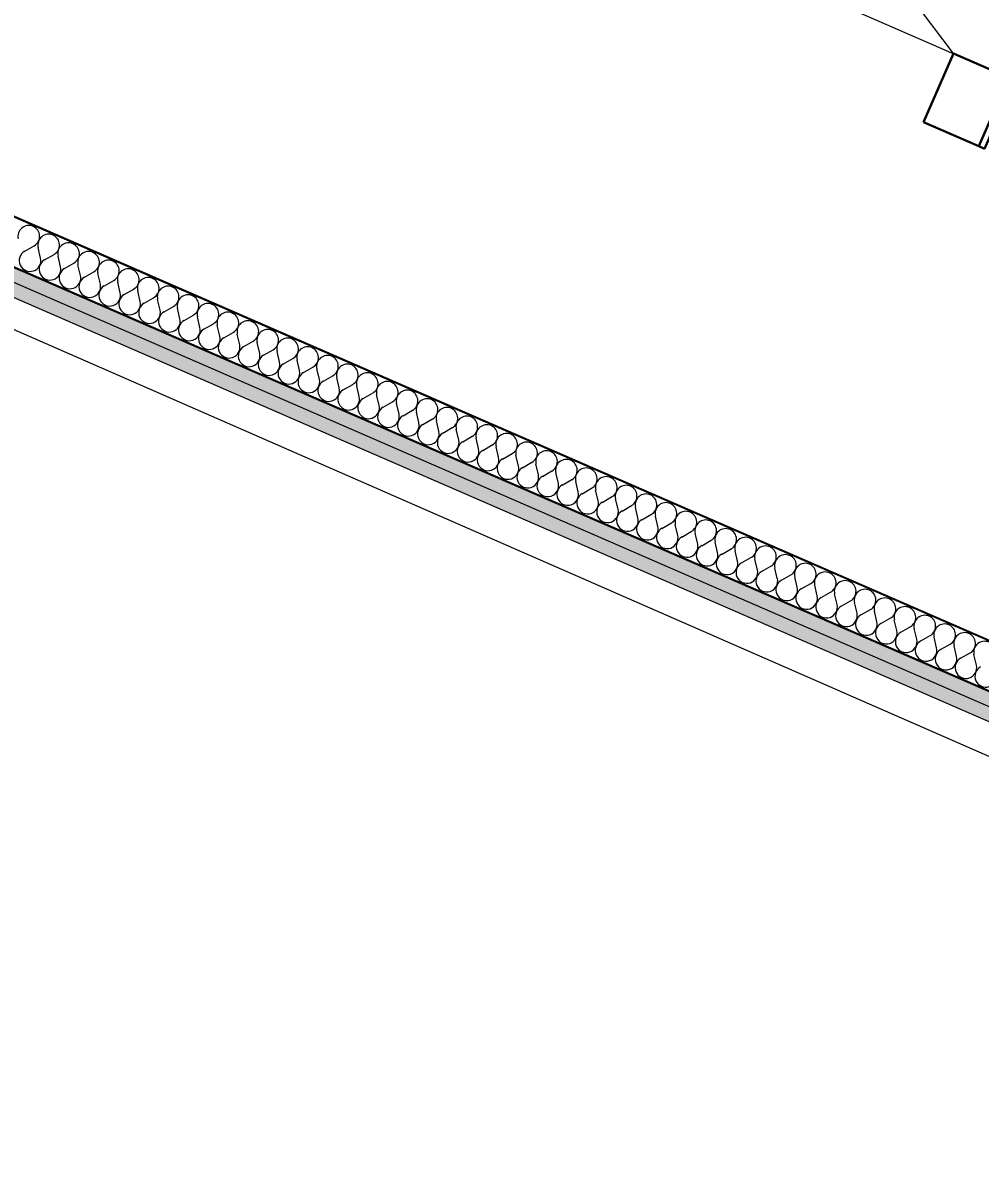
# Model space of a CAD drawing. Header units: millimetres. Extents: x -99530 to 90294, y -97212 to 56397.
# Drawn here: x -25567 to -24517, y -33226 to -31972 of the extents above; entities that cross this region are included whole.
import ezdxf
from ezdxf.enums import TextEntityAlignment as Align

# ---------------------------------------------------------------- set-up
doc = ezdxf.new("R2010")
doc.units = ezdxf.units.MM
doc.header["$MEASUREMENT"] = 0
for name, color, linetype in [('New_A-05-M_Gross_Int_Circulation', 7, 'Continuous'), ('New_A-25-M_Wall_Int', 7, 'Continuous'), ('New_A-95-D_Dim_Grid.Dim', 7, 'Continuous'), ('New_ArchiCAD Doors', 7, 'Continuous')]:
    doc.layers.add(name, color=color, linetype=linetype)
for name, color, linetype, lineweight, true_color in [('New_A-05-M_Gross_Int_Circulation_Pen_No__74', 7, 'Continuous', 20, 0x606060), ('New_A-25-M_Wall_Int_Pen_No__107', 7, 'Continuous', 15, 0xa6a6a6), ('New_ArchiCAD Doors_Pen_No__43', 7, 'Continuous', 30, 0x444444), ('New_ArchiCAD Doors_Pen_No__63', 7, 'Continuous', 20, 0x606060)]:
    doc.layers.add(name, color=color, linetype=linetype, lineweight=lineweight, true_color=true_color)
for name, color, linetype, lineweight in [('New_A-25-M_Wall_Int_Pen_No__1', 7, 'Continuous', 13), ('New_A-95-D_Dim_Grid.Dim_Pen_No__4', 7, 'Continuous', 20), ('New_ArchiCAD Doors_Pen_No__1', 7, 'Continuous', 13), ('New_ArchiCAD Zone Stamps_Pen_No__6', 7, 'Continuous', 35)]:
    doc.layers.add(name, color=color, linetype=linetype, lineweight=lineweight)
doc.styles.add('GENERATED_STYLE_1', font='')
doc.styles.add('GENERATED_STYLE_3', font='')
doc.styles.add('GENERATED_STYLE_4', font='')
doc.styles.get('GENERATED_STYLE_1').set_extended_font_data('Arial', bold=True)
doc.styles.get('GENERATED_STYLE_3').set_extended_font_data('Arial')
doc.styles.get('GENERATED_STYLE_4').set_extended_font_data('Swis721 BT')
doc.dimstyles.new('GENERATED_STYLE__2', dxfattribs={"dimtxt": 300, "dimasz": 95, "dimexe": 0.18, "dimexo": 0, "dimgap": 0.09, "dimtad": 1, "dimdec": 0, "dimzin": 0, "dimdsep": 46, "dimtxsty": 'GENERATED_STYLE_4', "dimblk": 'ARROWHEAD_2', "dimblk1": 'ARROWHEAD_2', "dimblk2": 'ARROWHEAD_2', "dimcen": 0.09, "dimclrd": 7, "dimclre": 7, "dimclrt": 7, "dimadec": 0, "dimazin": 0, "dimtfac": 1, "dimtdec": 4, "dimtmove": 0, "dimatfit": 3, "dimfxl": 1, "dimtolj": 1, "dimtzin": 0, "dimarcsym": 0})

# ---------------------------------------------------------------- blocks, each defined once
blk = doc.blocks.new('catering seating and servery_INB 0113_3_1', base_point=(-33684.2, -45971.9))
at = {"layer": 'New_A-05-M_Gross_Int_Circulation_Pen_No__74', "linetype": 'Continuous'}
blk.add_line((-23473, -33229.6), (-28114.8, -31197.5), dxfattribs=at)
at = {"layer": 'New_ArchiCAD Zone Stamps_Pen_No__6'}
for tag, height, style, p in [('ROOM_NAME', 250, 'GENERATED_STYLE_1', (-35356, -44046.5)), ('zoneNameLine2', 250, 'GENERATED_STYLE_1', (-35544.4, -44478.6)), ('ROOM_NUMBER', 200, 'GENERATED_STYLE_3', (-35732.8, -44899.3)), ('measuredAreaCode', 200, 'GENERATED_STYLE_3', (-35889.9, -45259.4)), ('DUMMY_649', 200, 'GENERATED_STYLE_3', (-35582.5, -45393.5)), ('DUMMY_650', 200, 'GENERATED_STYLE_3', (-34953.3, -45667.8)), ('DUMMY_651', 133.3, 'GENERATED_STYLE_3', (-34674, -45774.4))]:
    blk.add_attdef(tag, text='', height=height, rotation=336.4404, dxfattribs=dict(at, style=style)).set_placement(p, align=Align.TOP_LEFT)
blk = doc.blocks.new('Entrance Lobby_INB 0150_36_1', base_point=(-25522.9, -29171.5))
at = {"layer": 'New_A-05-M_Gross_Int_Circulation_Pen_No__74', "linetype": 'Continuous'}
blk.add_line((-30866.2, -29250.3), (-23749, -32353.6), dxfattribs=at)
at = {"layer": 'New_ArchiCAD Zone Stamps_Pen_No__6'}
for tag, height, style, p in [('ROOM_NAME', 250, 'GENERATED_STYLE_1', (-26251.1, -27657.5)), ('zoneNameLine2', 250, 'GENERATED_STYLE_1', (-26439.5, -28089.6)), ('ROOM_NUMBER', 200, 'GENERATED_STYLE_3', (-26628, -28510.3)), ('measuredAreaCode', 200, 'GENERATED_STYLE_3', (-26785, -28870.5)), ('DUMMY_649', 200, 'GENERATED_STYLE_3', (-26477.6, -29004.5)), ('DUMMY_650', 200, 'GENERATED_STYLE_3', (-25988.2, -29217.9)), ('DUMMY_651', 133.3, 'GENERATED_STYLE_3', (-25708.9, -29324.4))]:
    blk.add_attdef(tag, text='', height=height, rotation=336.4404, dxfattribs=dict(at, style=style)).set_placement(p, align=Align.TOP_LEFT)
blk = doc.blocks.new('Door 19_15')
at = {"layer": 'New_ArchiCAD Doors_Pen_No__1', "linetype": 'Continuous'}
for p, q in [((-505, 0), (-505, -15)), ((505, 0), (505, -15)), ((-505, -15), (-505, -30)), ((505, -15), (505, -30)), ((-505, -30), (-505, -31)), ((-505, -31), (-505, -81)), ((505, -30), (505, -31)), ((505, -31), (505, -81)), ((-505, -81), (-505, -82)), ((505, -81), (505, -82))]:
    blk.add_line(p, q, dxfattribs=at)
at = {"layer": 'New_ArchiCAD Doors_Pen_No__43', "linetype": 'Continuous'}
for p, q in [((-498, 0), (-505, 0)), ((-505, 0), (-505, -82)), ((-432, 0), (-498, 0)), ((-498, 0), (-498, -82)), ((-432, -82), (-432, 0)), ((498, 0), (432, 0)), ((432, 0), (432, -82)), ((498, 0), (505, 0)), ((498, -82), (498, 0)), ((505, 0), (505, -82)), ((-498, -82), (-505, -82)), ((-498, -82), (-432, -82)), ((432, -82), (498, -82)), ((498, -82), (505, -82))]:
    blk.add_line(p, q, dxfattribs=at)
at = {"layer": 'New_ArchiCAD Doors_Pen_No__63', "linetype": 'Continuous'}
blk.add_line((432, 0), (-319.7, 425.9), dxfattribs=at)
blk.add_arc((432, 0), 864, 150.468, 180, dxfattribs=at)
blk = doc.blocks.new('Wall_185_1', base_point=(-23781.1, -32429))
at = {"layer": 'New_ArchiCAD Doors', "color": 251, "linetype": 'Continuous', "lineweight": 20, "true_color": 0x606060, "zscale": 1000, "rotation": 336.440411583993}
blk.add_blockref('Door 19_15', (-24942.7, -31833), dxfattribs=at)
blk = doc.blocks.new('*X708')
at = {"layer": 'New_A-25-M_Wall_Int_Pen_No__107', "linetype": 'Continuous'}
for p, q in [((-25565.1, -32222.4), (-25554.7, -32216.5)), ((-25547.6, -32230), (-25550.4, -32218.4)), ((-25543.3, -32231.9), (-25532.9, -32226)), ((-25525.8, -32239.5), (-25528.5, -32227.9)), ((-25521.4, -32241.4), (-25511.1, -32235.5)), ((-25504, -32249), (-25506.7, -32237.4)), ((-25499.6, -32250.9), (-25489.2, -32245)), ((-25482.1, -32258.5), (-25484.9, -32246.9)), ((-25477.7, -32260.4), (-25467.4, -32254.5)), ((-25460.3, -32268), (-25463, -32256.4)), ((-25455.9, -32269.9), (-25445.6, -32264)), ((-25438.4, -32277.5), (-25441.2, -32265.9)), ((-25434.1, -32279.4), (-25423.7, -32273.5)), ((-25416.6, -32287), (-25419.4, -32275.4)), ((-25412.2, -32288.9), (-25401.9, -32283)), ((-25394.8, -32296.5), (-25397.5, -32284.9)), ((-25390.4, -32298.4), (-25380.1, -32292.5)), ((-25372.9, -32306), (-25375.7, -32294.4)), ((-25368.6, -32307.9), (-25358.2, -32302)), ((-25351.1, -32315.5), (-25353.9, -32303.9)), ((-25346.7, -32317.4), (-25336.4, -32311.5)), ((-25329.3, -32325), (-25332, -32313.4)), ((-25324.9, -32326.9), (-25314.6, -32321)), ((-25307.4, -32334.4), (-25310.2, -32322.9)), ((-25303.1, -32336.3), (-25292.7, -32330.5)), ((-25285.6, -32343.9), (-25288.4, -32332.4)), ((-25281.2, -32345.8), (-25270.9, -32340)), ((-25263.8, -32353.4), (-25266.5, -32341.9)), ((-25259.4, -32355.3), (-25249.1, -32349.5)), ((-25241.9, -32362.9), (-25244.7, -32351.4)), ((-25237.6, -32364.8), (-25227.2, -32359)), ((-25220.1, -32372.4), (-25222.9, -32360.9)), ((-25215.7, -32374.3), (-25205.4, -32368.4)), ((-25198.3, -32381.9), (-25201, -32370.3)), ((-25193.9, -32383.8), (-25183.6, -32377.9)), ((-25176.4, -32391.4), (-25179.2, -32379.8)), ((-25172.1, -32393.3), (-25161.7, -32387.4)), ((-25154.6, -32400.9), (-25157.4, -32389.3)), ((-25150.2, -32402.8), (-25139.9, -32396.9)), ((-25132.8, -32410.4), (-25135.5, -32398.8)), ((-25128.4, -32412.3), (-25118.1, -32406.4)), ((-25110.9, -32419.9), (-25113.7, -32408.3)), ((-25106.6, -32421.8), (-25096.2, -32415.9)), ((-25089.1, -32429.4), (-25091.9, -32417.8)), ((-25084.7, -32431.3), (-25074.4, -32425.4)), ((-25067.3, -32438.9), (-25070, -32427.3)), ((-25062.9, -32440.8), (-25052.6, -32434.9)), ((-25045.4, -32448.4), (-25048.2, -32436.8)), ((-25041.1, -32450.3), (-25030.7, -32444.4)), ((-25023.6, -32457.9), (-25026.4, -32446.3)), ((-25019.2, -32459.8), (-25008.9, -32453.9)), ((-25001.8, -32467.4), (-25004.5, -32455.8)), ((-24997.4, -32469.3), (-24987.1, -32463.4)), ((-24979.9, -32476.9), (-24982.7, -32465.3)), ((-24975.6, -32478.8), (-24965.2, -32472.9)), ((-24958.1, -32486.4), (-24960.9, -32474.8)), ((-24953.7, -32488.3), (-24943.4, -32482.4)), ((-24936.3, -32495.9), (-24939, -32484.3)), ((-24931.9, -32497.8), (-24921.6, -32491.9)), ((-24914.4, -32505.4), (-24917.2, -32493.8)), ((-24910.1, -32507.3), (-24899.7, -32501.4)), ((-24892.6, -32514.9), (-24895.4, -32503.3)), ((-24888.2, -32516.8), (-24877.9, -32510.9)), ((-24870.8, -32524.4), (-24873.5, -32512.8)), ((-24866.4, -32526.3), (-24856, -32520.4)), ((-24848.9, -32533.9), (-24851.7, -32522.3)), ((-24844.6, -32535.8), (-24834.2, -32529.9)), ((-24827.1, -32543.4), (-24829.8, -32531.8)), ((-24822.7, -32545.3), (-24812.4, -32539.4)), ((-24805.3, -32552.9), (-24808, -32541.3)), ((-24800.9, -32554.8), (-24790.5, -32548.9)), ((-24783.4, -32562.3), (-24786.2, -32550.8)), ((-24779.1, -32564.2), (-24768.7, -32558.4)), ((-24761.6, -32571.8), (-24764.3, -32560.3)), ((-24757.2, -32573.7), (-24746.9, -32567.9)), ((-24739.8, -32581.3), (-24742.5, -32569.8)), ((-24735.4, -32583.2), (-24725, -32577.4)), ((-24717.9, -32590.8), (-24720.7, -32579.3)), ((-24713.6, -32592.7), (-24703.2, -32586.9)), ((-24696.1, -32600.3), (-24698.8, -32588.7)), ((-24691.7, -32602.2), (-24681.4, -32596.3)), ((-24674.3, -32609.8), (-24677, -32598.2)), ((-24669.9, -32611.7), (-24659.5, -32605.8)), ((-24652.4, -32619.3), (-24655.2, -32607.7)), ((-24648.1, -32621.2), (-24637.7, -32615.3)), ((-24630.6, -32628.8), (-24633.3, -32617.2)), ((-24626.2, -32630.7), (-24615.9, -32624.8)), ((-24608.8, -32638.3), (-24611.5, -32626.7)), ((-24604.4, -32640.2), (-24594, -32634.3)), ((-24586.9, -32647.8), (-24589.7, -32636.2)), ((-24582.6, -32649.7), (-24572.2, -32643.8)), ((-24565.1, -32657.3), (-24567.8, -32645.7)), ((-24560.7, -32659.2), (-24550.4, -32653.3)), ((-24543.3, -32666.8), (-24546, -32655.2)), ((-24538.9, -32668.7), (-24528.5, -32662.8)), ((-24521.4, -32676.3), (-24524.2, -32664.7))]:
    blk.add_line(p, q, dxfattribs=at)
for centre, start, end in [((-25560.6, -32206.2), 66.4954, 193.3653), ((-25560.6, -32206.2), 299.6255, 66.4954), ((-25538.8, -32215.7), 66.4954, 193.3653), ((-25538.8, -32215.7), 299.6255, 66.4954), ((-25517, -32225.2), 66.4954, 193.3653), ((-25517, -32225.2), 299.6255, 66.4954), ((-25559.2, -32232.7), 119.6255, 13.3653), ((-25495.1, -32234.7), 66.4954, 193.3653), ((-25495.1, -32234.7), 299.6255, 66.4954), ((-25537.4, -32242.2), 119.6255, 13.3653), ((-25473.3, -32244.1), 66.4954, 193.3653), ((-25473.3, -32244.1), 299.6255, 66.4954), ((-25515.5, -32251.7), 119.6255, 13.3653), ((-25493.7, -32261.2), 119.6255, 13.3653), ((-25451.5, -32253.6), 66.4954, 193.3653), ((-25451.5, -32253.6), 299.6255, 66.4954), ((-25429.6, -32263.1), 66.4954, 193.3653), ((-25429.6, -32263.1), 299.6255, 66.4954), ((-25471.9, -32270.7), 119.6255, 13.3653), ((-25407.8, -32272.6), 66.4954, 193.3653), ((-25407.8, -32272.6), 299.6255, 66.4954), ((-25450, -32280.2), 119.6255, 13.3653), ((-25386, -32282.1), 66.4954, 193.3653), ((-25386, -32282.1), 299.6255, 66.4954), ((-25428.2, -32289.7), 119.6255, 13.3653), ((-25406.4, -32299.2), 119.6255, 13.3653), ((-25364.1, -32291.6), 66.4954, 193.3653), ((-25364.1, -32291.6), 299.6255, 66.4954), ((-25342.3, -32301.1), 66.4954, 193.3653), ((-25384.5, -32308.7), 119.6255, 13.3653), ((-25342.3, -32301.1), 299.6255, 66.4954), ((-25320.4, -32310.6), 66.4954, 193.3653), ((-25320.4, -32310.6), 299.6255, 66.4954), ((-25362.7, -32318.2), 119.6255, 13.3653), ((-25298.6, -32320.1), 66.4954, 193.3653), ((-25298.6, -32320.1), 299.6255, 66.4954), ((-25340.9, -32327.7), 119.6255, 13.3653), ((-25319, -32337.2), 119.6255, 13.3653), ((-25276.8, -32329.6), 66.4954, 193.3653), ((-25276.8, -32329.6), 299.6255, 66.4954), ((-25254.9, -32339.1), 66.4954, 193.3653), ((-25297.2, -32346.7), 119.6255, 13.3653), ((-25254.9, -32339.1), 299.6255, 66.4954), ((-25233.1, -32348.6), 66.4954, 193.3653), ((-25233.1, -32348.6), 299.6255, 66.4954), ((-25275.4, -32356.2), 119.6255, 13.3653), ((-25211.3, -32358.1), 66.4954, 193.3653), ((-25211.3, -32358.1), 299.6255, 66.4954), ((-25253.5, -32365.7), 119.6255, 13.3653), ((-25231.7, -32375.2), 119.6255, 13.3653), ((-25189.4, -32367.6), 66.4954, 193.3653), ((-25189.4, -32367.6), 299.6255, 66.4954), ((-25167.6, -32377.1), 66.4954, 193.3653), ((-25209.9, -32384.7), 119.6255, 13.3653), ((-25167.6, -32377.1), 299.6255, 66.4954), ((-25145.8, -32386.6), 66.4954, 193.3653), ((-25145.8, -32386.6), 299.6255, 66.4954), ((-25188, -32394.2), 119.6255, 13.3653), ((-25123.9, -32396.1), 66.4954, 193.3653), ((-25123.9, -32396.1), 299.6255, 66.4954), ((-25166.2, -32403.7), 119.6255, 13.3653), ((-25144.4, -32413.2), 119.6255, 13.3653), ((-25102.1, -32405.6), 66.4954, 193.3653), ((-25102.1, -32405.6), 299.6255, 66.4954), ((-25122.5, -32422.7), 119.6255, 13.3653), ((-25080.3, -32415.1), 66.4954, 193.3653), ((-25080.3, -32415.1), 299.6255, 66.4954), ((-25058.4, -32424.6), 66.4954, 193.3653), ((-25058.4, -32424.6), 299.6255, 66.4954), ((-25100.7, -32432.2), 119.6255, 13.3653), ((-25036.6, -32434.1), 66.4954, 193.3653), ((-25036.6, -32434.1), 299.6255, 66.4954), ((-25078.9, -32441.7), 119.6255, 13.3653), ((-25014.8, -32443.6), 66.4954, 193.3653), ((-25014.8, -32443.6), 299.6255, 66.4954), ((-25057, -32451.2), 119.6255, 13.3653), ((-25035.2, -32460.6), 119.6255, 13.3653), ((-24992.9, -32453.1), 66.4954, 193.3653), ((-24992.9, -32453.1), 299.6255, 66.4954), ((-24971.1, -32462.6), 66.4954, 193.3653), ((-24971.1, -32462.6), 299.6255, 66.4954), ((-25013.4, -32470.1), 119.6255, 13.3653), ((-24949.3, -32472), 66.4954, 193.3653), ((-24949.3, -32472), 299.6255, 66.4954), ((-24991.5, -32479.6), 119.6255, 13.3653), ((-24927.4, -32481.5), 66.4954, 193.3653), ((-24927.4, -32481.5), 299.6255, 66.4954), ((-24969.7, -32489.1), 119.6255, 13.3653), ((-24947.8, -32498.6), 119.6255, 13.3653), ((-24905.6, -32491), 66.4954, 193.3653), ((-24905.6, -32491), 299.6255, 66.4954), ((-24883.8, -32500.5), 66.4954, 193.3653), ((-24883.8, -32500.5), 299.6255, 66.4954), ((-24926, -32508.1), 119.6255, 13.3653), ((-24861.9, -32510), 66.4954, 193.3653), ((-24861.9, -32510), 299.6255, 66.4954), ((-24904.2, -32517.6), 119.6255, 13.3653), ((-24840.1, -32519.5), 66.4954, 193.3653), ((-24840.1, -32519.5), 299.6255, 66.4954), ((-24882.3, -32527.1), 119.6255, 13.3653), ((-24860.5, -32536.6), 119.6255, 13.3653), ((-24818.3, -32529), 66.4954, 193.3653), ((-24818.3, -32529), 299.6255, 66.4954), ((-24796.4, -32538.5), 66.4954, 193.3653), ((-24796.4, -32538.5), 299.6255, 66.4954), ((-24838.7, -32546.1), 119.6255, 13.3653), ((-24774.6, -32548), 66.4954, 193.3653), ((-24774.6, -32548), 299.6255, 66.4954), ((-24816.8, -32555.6), 119.6255, 13.3653), ((-24752.8, -32557.5), 66.4954, 193.3653), ((-24752.8, -32557.5), 299.6255, 66.4954), ((-24795, -32565.1), 119.6255, 13.3653), ((-24773.2, -32574.6), 119.6255, 13.3653), ((-24730.9, -32567), 66.4954, 193.3653), ((-24730.9, -32567), 299.6255, 66.4954), ((-24709.1, -32576.5), 66.4954, 193.3653), ((-24709.1, -32576.5), 299.6255, 66.4954), ((-24751.3, -32584.1), 119.6255, 13.3653), ((-24687.3, -32586), 66.4954, 193.3653), ((-24687.3, -32586), 299.6255, 66.4954), ((-24729.5, -32593.6), 119.6255, 13.3653), ((-24665.4, -32595.5), 66.4954, 193.3653), ((-24665.4, -32595.5), 299.6255, 66.4954), ((-24707.7, -32603.1), 119.6255, 13.3653), ((-24685.8, -32612.6), 119.6255, 13.3653), ((-24643.6, -32605), 66.4954, 193.3653), ((-24643.6, -32605), 299.6255, 66.4954), ((-24621.8, -32614.5), 66.4954, 193.3653), ((-24621.8, -32614.5), 299.6255, 66.4954), ((-24664, -32622.1), 119.6255, 13.3653), ((-24599.9, -32624), 66.4954, 193.3653), ((-24599.9, -32624), 299.6255, 66.4954), ((-24642.2, -32631.6), 119.6255, 13.3653), ((-24578.1, -32633.5), 66.4954, 193.3653), ((-24578.1, -32633.5), 299.6255, 66.4954), ((-24620.3, -32641.1), 119.6255, 13.3653), ((-24598.5, -32650.6), 119.6255, 13.3653), ((-24556.3, -32643), 66.4954, 193.3653), ((-24556.3, -32643), 299.6255, 66.4954), ((-24534.4, -32652.5), 66.4954, 193.3653), ((-24576.7, -32660.1), 119.6255, 13.3653), ((-24534.4, -32652.5), 299.6255, 66.4954), ((-24512.6, -32662), 66.4954, 193.3653), ((-24554.8, -32669.6), 119.6255, 13.3653), ((-24533, -32679), 119.6255, 13.3653), ((-24511.2, -32688.5), 119.6255, 13.3653)]:
    blk.add_arc(centre, 11.9, start, end, dxfattribs=at)
blk = doc.blocks.new('Wall_186_1', base_point=(-28180.8, -31051.3))
at = {"layer": 'New_A-25-M_Wall_Int_Pen_No__107', "linetype": 'Continuous', "lineweight": 0, "true_color": 0x535353}
for points in [[(-28180.2, -31052.6), (-23315.3, -33168.4), (-23314, -33167.9), (-28180.8, -31051.3)], [(-28153.9, -31119.7), (-23382.4, -33194.8), (-23381.1, -33194.3), (-28154.4, -31118.4)]]:
    blk.add_hatch(color=251, dxfattribs=at).paths.add_polyline_path(points)
at = {"layer": 'New_A-25-M_Wall_Int_Pen_No__107', "linetype": 'Continuous'}
for points in [[(-28146.1, -31139.4), (-23402.2, -33202.6), (-23382.4, -33194.8), (-28153.9, -31119.7)], [(-28138.3, -31159.1), (-23421.9, -33210.3), (-23402.2, -33202.6), (-28146.1, -31139.4)]]:
    blk.add_hatch(color=256, dxfattribs=at).paths.add_polyline_path(points)
at = {"layer": 'New_A-25-M_Wall_Int_Pen_No__1', "linetype": 'Continuous'}
for p, q in [((-28180.2, -31052.6), (-23315.3, -33168.4)), ((-28154.4, -31118.4), (-23381.1, -33194.3)), ((-28153.9, -31119.7), (-23382.4, -33194.8)), ((-28146.1, -31139.4), (-23402.2, -33202.6))]:
    blk.add_line(p, q, dxfattribs=at)
at = {"layer": 'New_A-25-M_Wall_Int_Pen_No__1', "linetype": 'Continuous', "flags": 128}
for points in [[(-23314, -33167.9), (-28180.8, -31051.3)], [(-28138.3, -31159.1), (-23421.9, -33210.3)]]:
    blk.add_lwpolyline(points, dxfattribs=at)
at = {"layer": 'New_A-25-M_Wall_Int', "color": 250, "lineweight": 50, "true_color": 0x2a2a2a}
blk.add_blockref('*X708', (0, 0), dxfattribs=at)
blk = doc.blocks.new('*D1803')
at = {"layer": 'New_A-95-D_Dim_Grid.Dim_Pen_No__4', "linetype": 'Continuous'}
for p, q in [((-26555.2, -30655.4), (-24517.8, -25983)), ((-26598, -30597.4), (-26512.3, -30713.5)), ((-26469.2, -30692.9), (-26641.1, -30618)), ((-28754.6, -35699.4), (-26555.2, -30655.4)), ((-28797.5, -35641.4), (-28711.7, -35757.5))]:
    blk.add_line(p, q, dxfattribs=at)
at = {"layer": 'New_A-95-D_Dim_Grid.Dim_Pen_No__4', "insert": (-27921.7, -33639.2), "char_height": 300, "attachment_point": 7, "rotation": 66.4404, "style": 'GENERATED_STYLE_4'}
blk.add_mtext('\\A1;{\\fSwis721 BT|b0|i0|c0|p34;5,503}', dxfattribs=at)
blk = doc.blocks.new('ARROWHEAD_2')
at = {"color": 0, "linetype": 'Continuous', "lineweight": 0}
for p, q in [((-0.378, -0.655), (0.378, 0.655)), ((0, 0), (-1, 0))]:
    blk.add_line(p, q, dxfattribs=at)

msp = doc.modelspace()

# ---------------------------------------------------------------- block references
at = {"layer": 'New_A-05-M_Gross_Int_Circulation', "linetype": 'Continuous'}
for name, p in [('Entrance Lobby_INB 0150_36_1', (-25522.9, -29171.5)), ('catering seating and servery_INB 0113_3_1', (-33684.2, -45971.9))]:
    msp.add_blockref(name, p, dxfattribs=at)
at = {"layer": 'New_A-25-M_Wall_Int', "color": 250, "lineweight": 50, "true_color": 0x2a2a2a}
for name, p in [('Wall_185_1', (-23781.1, -32429)), ('Wall_186_1', (-28180.8, -31051.3))]:
    msp.add_blockref(name, p, dxfattribs=at)

# ---------------------------------------------------------------- dimensions: what is measured, and where the dimension line sits
at = {"layer": 'New_A-95-D_Dim_Grid.Dim', "linetype": 'Continuous'}
dim = msp.add_linear_dim(base=(-26555.2, -30655.4), p1=(-36222.3, -32443.1), p2=(-33018.1, -27837.3), angle=66.4404, dimstyle='GENERATED_STYLE__2', dxfattribs=at)
dim.commit()
dim.dimension.update_dxf_attribs({"geometry": '*D1803', "text_midpoint": (-27847.4, -33093.6), "dimtype": 160, "text_rotation": 66.4404})

doc.saveas('drawing.dxf')
